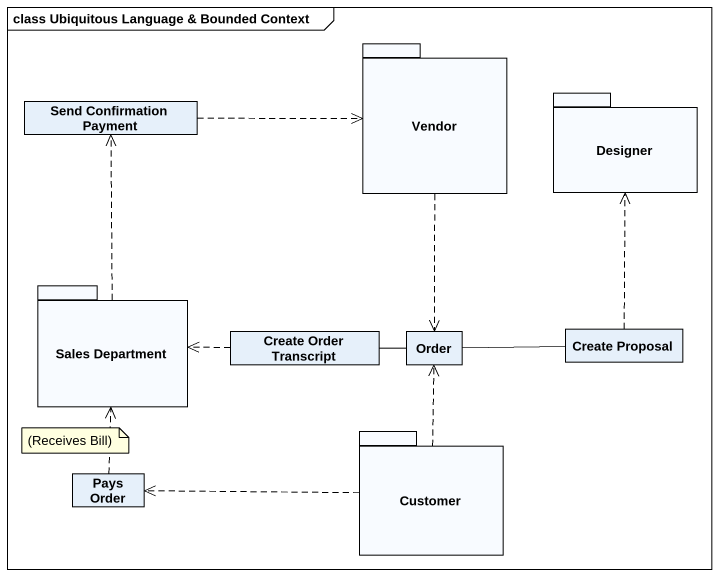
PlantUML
@startuml
mainframe class Ubiquitous Language & Bounded Context
hide circle
hide empty members
package Vendor {
}
class "Send Confirmation Payment" as Send_Confirmation_Payment
package Designer {
}
package "Sales Department" as Sales_Department {
}
class "Create Order Transcript" as Create_Order_Transcript
class Order
class "Create Proposal" as Create_Proposal
package Customer {
}
class "Pays Order" as Pays_Order
Vendor ..> Order
Send_Confirmation_Payment .right.> Vendor
Sales_Department .up.> Send_Confirmation_Payment
Create_Order_Transcript .left.> Sales_Department
Order -left- Create_Order_Transcript
Order -right- Create_Proposal
Create_Proposal .up.> Designer
Customer .up.> Order
Customer .left.> Pays_Order
Pays_Order .up.> Sales_Department
note as N1
  (Receives Bill)
end note
@enduml
